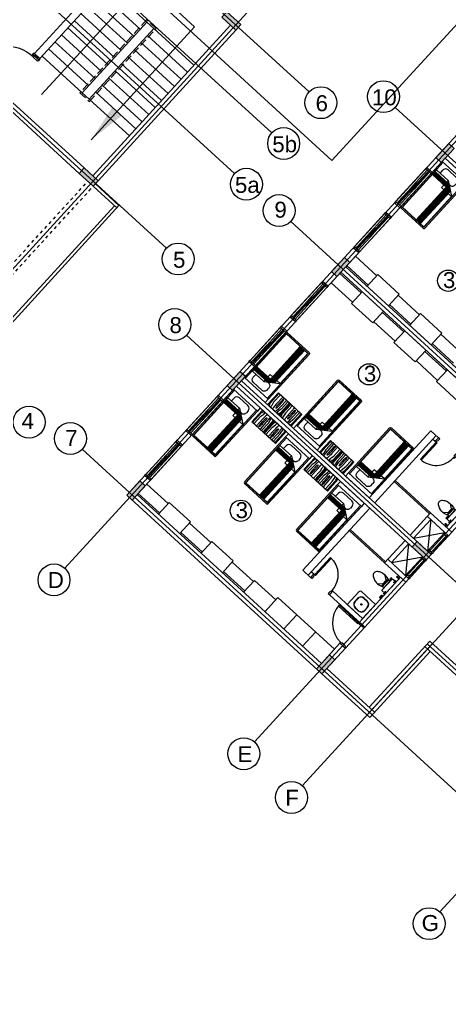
# Model space of a CAD drawing. Header units: metres. Extents: x 750 to 3116, y -341 to 1465.
# Drawn here: x 1572.8 to 1586.25, y 1159.08 to 1189.96 of the extents above; entities that cross this region are included whole.
import ezdxf
from ezdxf.enums import TextEntityAlignment as Align

# ---------------------------------------------------------------- set-up
doc = ezdxf.new("R2010")
doc.units = ezdxf.units.M
doc.linetypes.add('ACAD_ISO02W100', pattern=[15, 12, -3])
doc.linetypes.add('HIDDEN', pattern=[0.375, 0.25, -0.125])
for name, color, linetype, lineweight in [('A-Door', 254, 'Continuous', 5), ('Bathroom Door', 252, 'Continuous', 5), ('Bathroom fur', 252, 'Continuous', 5), ('Centre Line', 7, 'Continuous', 13), ('Column', 50, 'Continuous', 20), ('Cutout', 153, 'Continuous', 5), ('Door', 253, 'Continuous', 5), ('Furniture', 44, 'Continuous', 5), ('GUIDE LINE', 7, 'Continuous', 5), ('Hatch', 251, 'Continuous', 5), ('Hidden line', 251, 'Continuous', 5), ('Inverted beam', 252, 'Continuous', 5), ('Railing', 190, 'Continuous', 5), ('Stiarcase', 180, 'Continuous', 5), ('Wall ext', 20, 'Continuous', 18), ('WINDOW', 33, 'Continuous', 5)]:
    doc.layers.add(name, color=color, linetype=linetype, lineweight=lineweight)
doc.layers.add('Text', color=7, linetype='Continuous')
doc.styles.get("Standard").update_dxf_attribs({"font": 'arial.ttf'})
doc.styles.add('TEXT-DET', font='simplex.shx', dxfattribs={"width": 0.7})
doc.dimstyles.new('ISO-25', dxfattribs={"dimtxt": 2, "dimasz": 2, "dimexe": 1.25, "dimexo": 0.625, "dimgap": 1.5, "dimtad": 1, "dimtxsty": 'Standard', "dimblk": 'DOT', "dimcen": 1.5, "dimadec": 0, "dimazin": 0, "dimtfac": 1, "dimtmove": 0, "dimatfit": 3, "dimfxl": 0, "dimarcsym": 0})

# ---------------------------------------------------------------- blocks, each defined once
blk = doc.blocks.new('Water Closet')
at = {"layer": 'Bathroom fur', "linetype": 'ByBlock'}
for p, q in [((1886.152, 447.554), (1886.027, 447.644)), ((1886.217, 447.662), (1886.217, 447.713)), ((1886.239, 447.713), (1886.217, 447.713)), ((1886.217, 447.662), (1886.232, 447.625)), ((1886.239, 447.608), (1886.239, 447.713)), ((1886.239, 447.666), (1886.264, 447.666)), ((1886.264, 447.23), (1886.264, 447.703)), ((1886.407, 447.713), (1886.274, 447.713)), ((1886.39, 447.724), (1886.365, 447.724)), ((1886.365, 447.724), (1886.365, 447.715)), ((1886.39, 447.715), (1886.365, 447.715)), ((1886.387, 447.744), (1886.368, 447.744)), ((1886.368, 447.744), (1886.368, 447.724)), ((1886.387, 447.744), (1886.387, 447.724)), ((1886.39, 447.724), (1886.39, 447.715)), ((1886.416, 447.23), (1886.416, 447.703)), ((1886.152, 447.379), (1886.027, 447.288)), ((1886.152, 447.379), (1886.152, 447.554)), ((1886.232, 447.625), (1886.239, 447.625)), ((1886.239, 447.608), (1886.264, 447.608)), ((1886.256, 447.343), (1886.256, 447.59)), ((1886.407, 447.22), (1886.274, 447.22)), ((1886.365, 447.208), (1886.365, 447.218)), ((1886.39, 447.218), (1886.365, 447.218)), ((1886.39, 447.208), (1886.365, 447.208)), ((1886.368, 447.189), (1886.368, 447.208)), ((1886.387, 447.189), (1886.368, 447.189)), ((1886.387, 447.189), (1886.387, 447.208)), ((1886.39, 447.208), (1886.39, 447.218))]:
    blk.add_line(p, q, dxfattribs=at)
at = {"layer": 'Bathroom fur', "linetype": 'Continuous', "lineweight": -3}
for p, q in [((1886.331, 447.871), (1886.35, 447.871)), ((1886.331, 447.851), (1886.35, 447.851)), ((1886.364, 447.861), (1886.346, 447.861)), ((1886.364, 447.861), (1886.349, 447.87)), ((1886.364, 447.861), (1886.349, 447.853)), ((1886.364, 447.861), (1886.355, 447.877)), ((1886.364, 447.861), (1886.355, 447.846)), ((1886.364, 447.861), (1886.364, 447.879)), ((1886.364, 447.861), (1886.364, 447.879)), ((1886.364, 447.861), (1886.364, 447.879)), ((1886.364, 447.861), (1886.364, 447.879)), ((1886.364, 447.861), (1886.364, 447.879)), ((1886.364, 447.861), (1886.364, 447.879)), ((1886.364, 447.861), (1886.364, 447.879)), ((1886.364, 447.861), (1886.364, 447.879)), ((1886.364, 447.861), (1886.364, 447.879)), ((1886.364, 447.861), (1886.364, 447.879)), ((1886.364, 447.861), (1886.364, 447.879)), ((1886.364, 447.861), (1886.364, 447.879)), ((1886.364, 447.861), (1886.373, 447.877)), ((1886.364, 447.861), (1886.379, 447.87)), ((1886.364, 447.861), (1886.381, 447.861)), ((1886.364, 447.861), (1886.379, 447.853)), ((1886.364, 447.861), (1886.373, 447.846)), ((1886.364, 447.861), (1886.364, 447.844)), ((1886.378, 447.871), (1886.416, 447.871)), ((1886.378, 447.851), (1886.416, 447.851)), ((1886.416, 447.851), (1886.416, 447.871))]:
    blk.add_line(p, q, dxfattribs=at)
at = {"layer": 'Bathroom fur'}
for p, q in [((1886.356, 447.031), (1886.356, 447.081)), ((1886.366, 447.031), (1886.366, 447.081)), ((1886.416, 447.106), (1886.381, 447.106)), ((1886.416, 447.096), (1886.381, 447.096)), ((1886.416, 447.016), (1886.381, 447.016)), ((1886.416, 447.006), (1886.381, 447.006))]:
    blk.add_line(p, q, dxfattribs=at)
at = {"layer": 'Bathroom fur', "linetype": 'Continuous', "lineweight": -3}
blk.add_circle((1886.364, 447.861), 0.0175, dxfattribs=at)
at = {"layer": 'Bathroom fur', "linetype": 'ByBlock'}
for centre in [(1886.378, 447.669), (1886.378, 447.264)]:
    blk.add_circle(centre, 0.0123, dxfattribs=at)
for centre, radius, start, end in [((1886.017, 447.095), 0.55, 64.2321, 103.6755), ((1886.274, 447.703), 0.00987, 90, 180), ((1886.407, 447.703), 0.00987, 0, 90), ((1885.835, 447.467), 0.119, 126.3794, 233.6206), ((1886.035, 447.208), 0.446, 109.2942, 127.2549), ((1886.041, 447.728), 0.451, 232.2382, 250.1051), ((1886.017, 447.838), 0.55, 256.3245, 295.7679), ((1884.672, 447.479), 1.501, 353.4552, 5.5271), ((1885.552, 447.472), 0.65, 345.9276, 13.0204), ((1886.274, 447.23), 0.00987, 180, 270), ((1886.407, 447.23), 0.00987, 270, 0)]:
    blk.add_arc(centre, radius, start, end, dxfattribs=at)
at = {"layer": 'Bathroom fur', "linetype": 'Continuous', "lineweight": -3}
blk.add_arc((1886.331, 447.861), 0.01, 90.002, 270, dxfattribs=at)
at = {"layer": 'Bathroom fur'}
for centre, radius, start, end in [((1886.381, 447.081), 0.025, 90, 180), ((1886.381, 447.031), 0.025, 180, 270), ((1886.381, 447.081), 0.015, 90, 180), ((1886.381, 447.031), 0.015, 180, 270)]:
    blk.add_arc(centre, radius, start, end, dxfattribs=at)
at = {"layer": 'Bathroom fur', "style": 'TEXT-DET', "width": 0.6}
blk.add_text('1', height=0.06, dxfattribs=at).set_placement((1886.394, 447.07), align=Align.MIDDLE)
blk = doc.blocks.new('Bed')
at = {"layer": 'Furniture', "linetype": 'Continuous'}
for p, q in [((1878.327, 465.952), (1879.337, 465.952)), ((1878.327, 465.817), (1878.327, 465.952)), ((1879.337, 465.952), (1879.337, 465.817)), ((1879.337, 465.817), (1878.327, 465.817)), ((1878.327, 463.909), (1878.327, 465.817)), ((1878.367, 463.909), (1878.367, 465.817)), ((1878.525, 465.544), (1878.525, 465.624)), ((1878.642, 465.742), (1879.002, 465.742)), ((1879.12, 465.624), (1879.12, 465.544)), ((1879.297, 465.817), (1879.297, 463.909)), ((1879.337, 465.817), (1879.337, 463.909)), ((1878.377, 465.499), (1878.862, 465.499)), ((1878.377, 463.919), (1878.377, 465.499)), ((1878.962, 465.429), (1878.377, 465.429)), ((1878.992, 465.407), (1878.377, 465.407)), ((1879.022, 465.386), (1878.377, 465.386)), ((1879.052, 465.365), (1878.377, 465.365)), ((1879.082, 465.344), (1878.377, 465.344)), ((1879.112, 465.323), (1878.377, 465.323)), ((1879.142, 465.302), (1878.377, 465.302)), ((1878.862, 465.499), (1879.287, 465.199)), ((1878.862, 465.199), (1878.862, 465.499)), ((1878.962, 463.919), (1878.962, 465.429)), ((1879.002, 465.427), (1878.965, 465.427)), ((1878.992, 463.919), (1878.992, 465.407)), ((1879.022, 463.919), (1879.022, 465.386)), ((1879.052, 463.919), (1879.052, 465.365)), ((1879.082, 463.919), (1879.082, 465.344)), ((1879.112, 463.919), (1879.112, 465.323)), ((1879.142, 463.919), (1879.142, 465.302)), ((1879.287, 465.199), (1878.862, 465.199)), ((1879.287, 465.199), (1879.287, 463.919)), ((1879.297, 463.909), (1878.367, 463.909)), ((1879.297, 463.869), (1878.367, 463.869)), ((1879.287, 463.919), (1878.377, 463.919))]:
    blk.add_line(p, q, dxfattribs=at)
for centre, radius, start, end in [((1878.642, 465.624), 0.117, 90, 180), ((1878.642, 465.544), 0.117, 180.0006, 202.5189), ((1879.002, 465.624), 0.117, 360, 90), ((1879.002, 465.544), 0.117, 270, 0), ((1878.367, 463.909), 0.04, 180, 270), ((1879.297, 463.909), 0.04, 270, 0)]:
    blk.add_arc(centre, radius, start, end, dxfattribs=at)
blk = doc.blocks.new('Nightstand')
at = {"layer": 'Furniture'}
for p, q in [((1879.838, 464.54), (1879.838, 464.04)), ((1880.338, 464.54), (1879.838, 464.54)), ((1879.843, 464.535), (1879.843, 464.045)), ((1880.333, 464.535), (1879.843, 464.535)), ((1879.869, 464.442), (1879.871, 464.467)), ((1879.869, 464.045), (1879.869, 464.442)), ((1879.929, 464.358), (1879.951, 464.469)), ((1879.929, 464.045), (1879.929, 464.358)), ((1879.951, 464.469), (1879.951, 464.535)), ((1879.997, 464.32), (1879.991, 464.045)), ((1880.074, 464.444), (1880.068, 464.44)), ((1880.08, 464.44), (1880.074, 464.444)), ((1880.147, 464.32), (1880.147, 464.045)), ((1880.226, 464.469), (1880.226, 464.535)), ((1880.248, 464.358), (1880.226, 464.469)), ((1880.248, 464.045), (1880.248, 464.358)), ((1880.308, 464.442), (1880.305, 464.467)), ((1880.308, 464.045), (1880.308, 464.442)), ((1880.333, 464.045), (1880.333, 464.535)), ((1880.338, 464.04), (1880.338, 464.54)), ((1879.838, 464.04), (1880.338, 464.04)), ((1879.843, 464.045), (1880.333, 464.045)), ((1880.068, 464.081), (1880.074, 464.077)), ((1880.074, 464.077), (1880.08, 464.081))]:
    blk.add_line(p, q, dxfattribs=at)
for centre, radius, start, end in [((1880.021, 464.452), 0.15, 146.5657, 174.2856), ((1881.576, 464.32), 1.578, 174.0179, 180), ((1880.825, 464.399), 0.823, 170.5074, 174.0179), ((1880.715, 464.32), 0.664, 175.5997, 180), ((1880.715, 464.32), 0.664, 180, 184.4003), ((1880.395, 464.345), 0.343, 169.4757, 175.5997), ((1880.197, 464.382), 0.142, 155.8434, 169.4757), ((1879.951, 464.382), 0.142, 10.5243, 24.1566), ((1879.753, 464.345), 0.343, 4.4003, 10.5243), ((1879.433, 464.32), 0.664, 0, 4.4003), ((1879.433, 464.32), 0.664, 355.5997, 0), ((1879.315, 464.399), 0.828, 5.9821, 9.4446), ((1878.564, 464.32), 1.583, 0, 5.9821), ((1880.156, 464.452), 0.15, 5.7144, 33.4343), ((1886.298, 464.381), 6.246, 181.0259, 182.4606), ((1880.197, 464.139), 0.142, 190.5243, 204.1566), ((1879.951, 464.139), 0.142, 335.8434, 349.4757), ((1873.85, 464.381), 6.246, 357.5394, 358.9741)]:
    blk.add_arc(centre, radius, start, end, dxfattribs=at)
blk = doc.blocks.new('Wash bashin')
at = {"layer": 'Bathroom fur', "ltscale": 0.35}
for p, q in [((1884.067, 437.333), (1884.067, 437.883)), ((1884.117, 437.933), (1884.717, 437.933)), ((1884.717, 437.333), (1884.717, 437.933)), ((1884.067, 437.333), (1884.717, 437.333))]:
    blk.add_line(p, q, dxfattribs=at)
at = {"layer": 'Bathroom fur'}
for p, q in [((1884.327, 437.838), (1884.447, 437.838)), ((1884.327, 437.83), (1884.447, 437.83)), ((1884.177, 437.568), (1884.177, 437.688)), ((1884.185, 437.568), (1884.185, 437.688)), ((1884.589, 437.688), (1884.589, 437.568)), ((1884.597, 437.688), (1884.597, 437.568)), ((1884.447, 437.426), (1884.327, 437.426)), ((1884.447, 437.418), (1884.327, 437.418))]:
    blk.add_line(p, q, dxfattribs=at)
blk.add_circle((1884.392, 437.633), 0.0225, dxfattribs=at)
at = {"layer": 'Bathroom fur', "ltscale": 0.35}
blk.add_arc((1884.117, 437.883), 0.05, 90, 180, dxfattribs=at)
at = {"layer": 'Bathroom fur'}
for centre, radius, start, end in [((1884.327, 437.688), 0.15, 90, 180), ((1884.327, 437.688), 0.142, 90, 180), ((1884.447, 437.688), 0.15, 0, 90), ((1884.447, 437.688), 0.142, 0, 90), ((1884.327, 437.568), 0.15, 180, 270), ((1884.327, 437.568), 0.142, 180, 270), ((1884.447, 437.568), 0.15, 270, 0), ((1884.447, 437.568), 0.142, 270, 0)]:
    blk.add_arc(centre, radius, start, end, dxfattribs=at)
blk = doc.blocks.new('Door 900')
at = {"layer": 'A-Door'}
for points in [[(29934124, 12198491), (29934164, 12198491), (29934164, 12198476), (29934239, 12198476), (29934314, 12198476), (29934314, 12198491), (29934354, 12198491), (29934354, 12198524), (29934239, 12198524), (29934124, 12198524)], [(29934164, 12197672), (29934314, 12197672), (29934314, 12197658), (29934354, 12197658), (29934354, 12197624), (29934239, 12197624), (29934124, 12197624), (29934124, 12197658), (29934164, 12197658)]]:
    blk.add_lwpolyline(points, close=True, dxfattribs=at)
blk.add_lwpolyline([(29935187, 12197658), (29934354, 12197658), (29934354, 12197698), (29935185, 12197698)], dxfattribs=at)
blk.add_arc((29934327, 12197631), 860, 1.7769, 88.2024, dxfattribs=at)
blk = doc.blocks.new('Door1')
at = {"layer": 'Bathroom Door'}
for p, q in [((1900.586, 444.886), (1899.856, 444.886)), ((1900.586, 444.846), (1899.857, 444.846))]:
    blk.add_line(p, q, dxfattribs=at)
for points in [[(1900.736, 444.921), (1900.586, 444.921), (1900.586, 444.886), (1900.636, 444.886), (1900.636, 444.871), (1900.736, 444.871), (1900.736, 444.921)], [(1900.586, 444.886), (1900.586, 444.846)], [(1900.736, 444.121), (1900.586, 444.121), (1900.586, 444.156), (1900.636, 444.156), (1900.636, 444.171), (1900.736, 444.171), (1900.736, 444.121)]]:
    blk.add_lwpolyline(points, dxfattribs=at)
blk.add_arc((1900.586, 444.886), 0.73, 180, 270, dxfattribs=at)
blk = doc.blocks.new('WINODO1')
at = {"layer": 'WINDOW', "linetype": 'Continuous'}
for p, q in [((2471212540, 936769700), (2471212491, 936769700)), ((2471212491, 936769700), (2471212491, 936769470)), ((2471212540, 936769700), (2471212540, 936769470)), ((2471213991, 936769700), (2471213943, 936769700)), ((2471213943, 936769700), (2471213943, 936769470)), ((2471213991, 936769700), (2471213991, 936769470)), ((2471212540, 936769470), (2471212491, 936769470)), ((2471213991, 936769470), (2471213943, 936769470))]:
    blk.add_line(p, q, dxfattribs=at)
at = {"layer": 'WINDOW'}
for p, q in [((2471212540, 936769700), (2471213943, 936769700)), ((2471213241, 936769537), (2471212540, 936769537)), ((2471212540, 936769470), (2471213943, 936769470)), ((2471212588, 936769633), (2471213217, 936769633)), ((2471212588, 936769585), (2471213217, 936769585)), ((2471213193, 936769561), (2471213089, 936769561)), ((2471213241, 936769633), (2471213943, 936769633)), ((2471213266, 936769585), (2471213895, 936769585)), ((2471213266, 936769537), (2471213895, 936769537)), ((2471213290, 936769609), (2471213394, 936769609))]:
    blk.add_line(p, q, dxfattribs=at)
at = {"layer": 'WINDOW', "color": 4}
blk.add_line((2471212588, 936769609), (2471213217, 936769609), dxfattribs=at)
at = {"layer": 'WINDOW', "color": 4, "true_color": 0x1fffff}
blk.add_line((2471213266, 936769561), (2471213895, 936769561), dxfattribs=at)
at = {"layer": 'WINDOW'}
for points in [[(2471212540, 936769585), (2471212588, 936769585), (2471212588, 936769633), (2471212540, 936769633)], [(2471213076, 936769561), (2471213089, 936769568), (2471213089, 936769554)], [(2471213217, 936769585), (2471213266, 936769585), (2471213266, 936769633), (2471213217, 936769633)], [(2471213217, 936769537), (2471213266, 936769537), (2471213266, 936769585), (2471213217, 936769585)], [(2471213406, 936769609), (2471213394, 936769616), (2471213394, 936769602)], [(2471213895, 936769537), (2471213943, 936769537), (2471213943, 936769585), (2471213895, 936769585)]]:
    blk.add_lwpolyline(points, close=True, dxfattribs=at)
blk = doc.blocks.new('_Dot')
at = {"color": 0, "linetype": 'ByBlock', "lineweight": -2}
blk.add_line((-0.5, 0), (-1, 0), dxfattribs=at)
at = {"color": 0, "linetype": 'ByBlock', "const_width": 0.5}
blk.add_lwpolyline([(-0.25, 0, 1), (0.25, 0, 1)], format="xyb", close=True, dxfattribs=at)
blk = doc.blocks.new('door 1500')
at = {"layer": 'Door'}
for p, q in [((11493492.435, 4446033.785), (11493492.43, 4446033.735)), ((11493492.609, 4446033.719), (11493492.43, 4446033.735)), ((11493492.435, 4446033.785), (11493492.664, 4446033.765)), ((11493492.631, 4446033.804), (11493492.474, 4446033.818)), ((11493492.61, 4446033.734), (11493492.609, 4446033.719)), ((11493492.61, 4446033.734), (11493492.661, 4446033.729)), ((11493492.664, 4446033.765), (11493492.661, 4446033.729)), ((11493492.315, 4446032.42), (11493492.319, 4446032.471)), ((11493492.498, 4446032.455), (11493492.319, 4446032.471)), ((11493492.497, 4446032.441), (11493492.498, 4446032.455)), ((11493492.497, 4446032.441), (11493492.547, 4446032.436)), ((11493492.544, 4446032.4), (11493492.547, 4446032.436)), ((11493492.559, 4446032.438), (11493492.557, 4446032.415)), ((11493492.585, 4446032.436), (11493492.571, 4446032.437)), ((11493492.571, 4446032.437), (11493492.573, 4446032.415)), ((11493492.589, 4446032.476), (11493492.585, 4446032.436)), ((11493493.783, 4446032.371), (11493492.589, 4446032.476)), ((11493492.711, 4446032.465), (11493492.706, 4446032.404)), ((11493492.315, 4446032.42), (11493492.544, 4446032.4)), ((11493492.505, 4446032.367), (11493492.348, 4446032.381)), ((11493492.546, 4446032.428), (11493492.569, 4446032.426)), ((11493492.573, 4446032.415), (11493493.788, 4446032.308)), ((11493493.661, 4446032.382), (11493493.656, 4446032.32)), ((11493493.78, 4446032.331), (11493493.783, 4446032.371)), ((11493493.794, 4446032.33), (11493493.78, 4446032.331)), ((11493493.788, 4446032.308), (11493493.794, 4446032.33))]:
    blk.add_line(p, q, dxfattribs=at)
for points in [[(11493492.433, 4446033.847), (11493492.44, 4446033.846), (11493492.433, 4446033.767), (11493492.426, 4446033.768, -0.414214), (11493492.419, 4446033.776), (11493492.425, 4446033.84, -0.414214)], [(11493492.676, 4446033.826), (11493492.669, 4446033.826), (11493492.662, 4446033.747), (11493492.67, 4446033.747, 0.414214), (11493492.677, 4446033.753), (11493492.683, 4446033.818, 0.414214)], [(11493492.302, 4446032.353), (11493492.309, 4446032.352), (11493492.316, 4446032.438), (11493492.309, 4446032.439, 0.414214), (11493492.301, 4446032.432), (11493492.295, 4446032.361, 0.414214)], [(11493492.545, 4446032.331), (11493492.538, 4446032.332), (11493492.545, 4446032.418), (11493492.553, 4446032.418, -0.414214), (11493492.559, 4446032.41), (11493492.553, 4446032.338, -0.414214)]]:
    blk.add_lwpolyline(points, format="xyb", close=True, dxfattribs=at)
for radius in [0.00865, 0.00577]:
    blk.add_circle((11493492.558, 4446032.427), radius, dxfattribs=at)
at = {"layer": 'Door', "linetype": 'HIDDEN', "ltscale": 10}
blk.add_arc((11493492.493, 4446032.434), 1.305, 355.4248, 84.8429, dxfattribs=at)
blk = doc.blocks.new('700mm Door')
at = {"layer": 'Door'}
for points in [[(11493508.327, 4446107.926), (11493508.287, 4446107.926), (11493508.287, 4446107.776), (11493508.344, 4446107.776), (11493508.344, 4446107.868), (11493508.344, 4446107.88), (11493508.327, 4446107.88)], [(11493508.327, 4446107.88), (11493508.413, 4446107.88), (11493508.413, 4446107.926), (11493508.327, 4446107.926)], [(11493508.413, 4446107.891), (11493508.961, 4446107.891), (11493508.961, 4446107.914), (11493508.413, 4446107.914)], [(11493509.047, 4446107.88), (11493508.961, 4446107.88), (11493508.961, 4446107.926), (11493509.047, 4446107.926)], [(11493509.047, 4446107.926), (11493509.047, 4446107.88), (11493509.03, 4446107.88), (11493509.03, 4446107.868), (11493509.03, 4446107.776), (11493509.087, 4446107.776), (11493509.087, 4446107.926)]]:
    blk.add_lwpolyline(points, close=True, dxfattribs=at)
at = {"layer": 'Door', "color": 1}
blk.add_lwpolyline([(11493508.413, 4446107.88), (11493508.961, 4446107.88), (11493508.961, 4446107.926), (11493508.413, 4446107.926)], close=True, dxfattribs=at)

msp = doc.modelspace()

# ---------------------------------------------------------------- hatches: boundary and pattern name
at = {"layer": 'Hatch', "transparency": 33554687}
h = msp.add_hatch(color=256, dxfattribs=at)
h.dxf.hatch_style = 1
h.paths.add_polyline_path([(1646.175, 1164.24), (1646.005, 1164.395), (1645.846, 1164.222), (1645.755, 1164.122), (1645.6, 1163.952), (1645.769, 1163.797)])
h.paths.add_polyline_path([(1649.318, 1167.672), (1649.149, 1167.827), (1648.743, 1167.385), (1648.913, 1167.229)])
h.paths.add_polyline_path([(1652.587, 1171.24), (1652.417, 1171.396), (1652.384, 1171.359), (1652.292, 1171.259), (1652.012, 1170.953), (1652.182, 1170.798)])
h.paths.add_polyline_path([(1655.856, 1174.809), (1655.686, 1174.964), (1655.281, 1174.522), (1655.45, 1174.366)])
h.paths.add_polyline_path([(1659.124, 1178.377), (1658.955, 1178.533), (1658.549, 1178.09), (1658.719, 1177.935)])
h.paths.add_polyline_path([(1661.826, 1182.215), (1661.67, 1182.045), (1662.113, 1181.64), (1662.268, 1181.809)])
h.paths.add_polyline_path([(1657.785, 1185.916), (1657.629, 1185.746), (1658.072, 1185.341), (1658.227, 1185.511)])
h.paths.add_polyline_path([(1654.516, 1182.348), (1654.361, 1182.178), (1654.471, 1182.077), (1654.803, 1181.773), (1654.958, 1181.942)])
h.paths.add_polyline_path([(1652.746, 1183.969), (1652.591, 1183.799), (1653.033, 1183.394), (1653.189, 1183.563)])
h.paths.add_polyline_path([(1651.542, 1178.76), (1651.372, 1178.915), (1650.967, 1178.473), (1651.137, 1178.318)])
h.paths.add_polyline_path([(1650.045, 1180.131), (1649.875, 1180.287), (1649.47, 1179.844), (1649.64, 1179.689)])
h.paths.add_polyline_path([(1647.979, 1175.21), (1647.823, 1175.041), (1647.934, 1174.94), (1648.266, 1174.636), (1648.421, 1174.805)])
h.paths.add_polyline_path([(1646.541, 1176.528), (1646.209, 1176.832), (1646.053, 1176.662), (1646.496, 1176.257), (1646.651, 1176.426)])
h.paths.add_polyline_path([(1645.004, 1171.623), (1644.835, 1171.778), (1644.43, 1171.336), (1644.599, 1171.181)])
h.paths.add_polyline_path([(1643.632, 1173.131), (1643.463, 1173.286), (1643.058, 1172.844), (1643.227, 1172.688)])
h.paths.add_polyline_path([(1641.441, 1168.073), (1641.286, 1167.904), (1641.728, 1167.499), (1641.884, 1167.668)])
h.paths.add_polyline_path([(1640.114, 1169.289), (1639.944, 1169.445), (1639.539, 1169.002), (1639.709, 1168.847)])
h.paths.add_polyline_path([(1636.735, 1165.822), (1636.403, 1166.126), (1636.247, 1165.956), (1636.69, 1165.551), (1636.845, 1165.721)])
h.paths.add_polyline_path([(1631.152, 1171.438), (1630.982, 1171.593), (1630.577, 1171.151), (1630.746, 1170.995)])
h.paths.add_polyline_path([(1634.17, 1174.733), (1634.001, 1174.889), (1633.595, 1174.446), (1633.765, 1174.291)])
h.paths.add_polyline_path([(1637.689, 1178.575), (1637.519, 1178.73), (1637.114, 1178.288), (1637.284, 1178.132)])
h.paths.add_polyline_path([(1640.833, 1182.007), (1640.663, 1182.162), (1640.258, 1181.72), (1640.427, 1181.564), (1640.461, 1181.601), (1640.552, 1181.701)])
h.paths.add_polyline_path([(1644.101, 1185.575), (1643.932, 1185.731), (1643.527, 1185.288), (1643.696, 1185.133)])
h.paths.add_polyline_path([(1646.999, 1188.738), (1647.09, 1188.838), (1647.245, 1189.007), (1647.076, 1189.163), (1646.67, 1188.72), (1646.84, 1188.565)])
h.paths.add_polyline_path([(1636.008, 1186.175), (1635.839, 1186.33), (1635.433, 1185.888), (1635.603, 1185.733)])
h.paths.add_polyline_path([(1631.525, 1190.282), (1631.369, 1190.112), (1631.48, 1190.011), (1631.812, 1189.707), (1631.967, 1189.877)])
h.paths.add_polyline_path([(1628.676, 1186.831), (1628.506, 1186.986), (1628.101, 1186.544), (1628.27, 1186.388)])
h.paths.add_polyline_path([(1632.989, 1182.879), (1632.82, 1183.035), (1632.415, 1182.592), (1632.584, 1182.437)])
h.paths.add_polyline_path([(1629.471, 1179.038), (1629.301, 1179.193), (1628.896, 1178.751), (1629.066, 1178.596)])
h.paths.add_polyline_path([(1624.987, 1183.145), (1624.832, 1182.975), (1625.274, 1182.57), (1625.43, 1182.739)])
h.paths.add_polyline_path([(1626.327, 1175.606), (1626.157, 1175.761), (1626.124, 1175.724), (1626.032, 1175.625), (1625.752, 1175.319), (1625.922, 1175.163)])
h.paths.add_polyline_path([(1621.719, 1179.576), (1621.563, 1179.407), (1621.674, 1179.305), (1622.006, 1179.001), (1622.161, 1179.171)])
h.paths.add_polyline_path([(1619.949, 1181.197), (1619.794, 1181.028), (1620.236, 1180.622), (1620.391, 1180.792), (1620.281, 1180.893)])
h.paths.add_polyline_path([(1623.218, 1184.766), (1623.062, 1184.596), (1623.505, 1184.191), (1623.66, 1184.361)])
h.paths.add_polyline_path([(1626.486, 1188.334), (1626.331, 1188.165), (1626.773, 1187.76), (1626.929, 1187.929)])
h.paths.add_polyline_path([(1622.117, 1192.336), (1621.962, 1192.167), (1622.404, 1191.762), (1622.56, 1191.931)])
h.paths.add_polyline_path([(1619.143, 1188.749), (1618.973, 1188.904), (1618.568, 1188.462), (1618.738, 1188.307)])
h.paths.add_polyline_path([(1615.874, 1185.18), (1615.705, 1185.336), (1615.299, 1184.893), (1615.469, 1184.738)])
h.paths.add_polyline_path([(1612.731, 1181.748), (1612.561, 1181.904), (1612.156, 1181.461), (1612.325, 1181.306)])
h.paths.add_polyline_path([(1617.373, 1177.496), (1617.203, 1177.652), (1616.798, 1177.209), (1616.967, 1177.054)])
h.paths.add_polyline_path([(1618.745, 1175.989), (1618.575, 1176.144), (1618.17, 1175.702), (1618.339, 1175.546)])
h.paths.add_polyline_path([(1623.058, 1172.037), (1622.889, 1172.193), (1622.483, 1171.75), (1622.653, 1171.595)])
h.paths.add_polyline_path([(1619.915, 1168.605), (1619.745, 1168.761), (1619.34, 1168.318), (1619.509, 1168.163)])
h.paths.add_polyline_path([(1615.181, 1172.439), (1615.026, 1172.27), (1615.468, 1171.864), (1615.624, 1172.034)])
h.paths.add_polyline_path([(1613.411, 1174.06), (1613.256, 1173.891), (1613.699, 1173.485), (1613.854, 1173.655)])
h.paths.add_polyline_path([(1609.042, 1178.062), (1608.887, 1177.893), (1609.329, 1177.487), (1609.485, 1177.657)])
h.paths.add_polyline_path([(1610.143, 1170.492), (1609.987, 1170.322), (1610.43, 1169.917), (1610.585, 1170.086)])
h.paths.add_polyline_path([(1607.566, 1166.791), (1607.397, 1166.946), (1606.992, 1166.504), (1607.161, 1166.348)])
h.paths.add_polyline_path([(1602.924, 1171.043), (1602.755, 1171.198), (1602.35, 1170.756), (1602.519, 1170.6)])
h.paths.add_polyline_path([(1604.823, 1182.429), (1604.653, 1182.584), (1604.495, 1182.411), (1604.403, 1182.311), (1604.248, 1182.142), (1604.418, 1181.986)])
h.paths.add_polyline_path([(1607.842, 1185.725), (1607.672, 1185.88), (1607.267, 1185.438), (1607.436, 1185.282)])
h.paths.add_polyline_path([(1603.528, 1189.676), (1603.358, 1189.831), (1602.953, 1189.389), (1603.123, 1189.234)])
h.paths.add_polyline_path([(1600.09, 1186.263), (1599.934, 1186.093), (1600.377, 1185.688), (1600.532, 1185.858)])
h.paths.add_polyline_path([(1602.031, 1191.047), (1601.861, 1191.203), (1601.456, 1190.76), (1601.626, 1190.605)])
h.paths.add_polyline_path([(1596.087, 1196.491), (1595.918, 1196.647), (1595.513, 1196.204), (1595.682, 1196.049)])
h.paths.add_polyline_path([(1592.944, 1193.059), (1592.774, 1193.215), (1592.369, 1192.772), (1592.538, 1192.617)])
h.paths.add_polyline_path([(1598.32, 1187.884), (1598.164, 1187.714), (1598.607, 1187.309), (1598.762, 1187.479)])
h.paths.add_polyline_path([(1595.619, 1184.047), (1595.449, 1184.202), (1595.044, 1183.759), (1595.213, 1183.604)])
h.paths.add_polyline_path([(1589.675, 1189.491), (1589.505, 1189.646), (1589.1, 1189.204), (1589.27, 1189.048)])
h.paths.add_polyline_path([(1586.406, 1185.922), (1586.237, 1186.077), (1585.831, 1185.635), (1586.001, 1185.48)])
h.paths.add_polyline_path([(1592.225, 1180.342), (1591.782, 1180.747), (1591.627, 1180.577), (1592.07, 1180.172)])
h.paths.add_polyline_path([(1593.995, 1178.72), (1593.552, 1179.126), (1593.397, 1178.956), (1593.839, 1178.551)])
h.paths.add_polyline_path([(1596.821, 1182.694), (1596.666, 1182.525), (1597.108, 1182.119), (1597.263, 1182.289)])
h.paths.add_polyline_path([(1601.304, 1178.588), (1601.135, 1178.743), (1600.729, 1178.3), (1600.899, 1178.145)])
h.paths.add_polyline_path([(1598.161, 1175.155), (1597.991, 1175.311), (1597.586, 1174.868), (1597.755, 1174.713)])
h.paths.add_polyline_path([(1594.892, 1171.587), (1594.722, 1171.742), (1594.317, 1171.3), (1594.487, 1171.144)])
h.paths.add_polyline_path([(1590.578, 1175.538), (1590.408, 1175.694), (1590.003, 1175.251), (1590.173, 1175.096)])
h.paths.add_polyline_path([(1589.081, 1176.909), (1588.912, 1177.065), (1588.506, 1176.622), (1588.676, 1176.467)])
h.paths.add_polyline_path([(1583.138, 1182.354), (1582.968, 1182.509), (1582.563, 1182.066), (1582.732, 1181.911)])
h.paths.add_polyline_path([(1579.869, 1178.785), (1579.699, 1178.94), (1579.294, 1178.498), (1579.464, 1178.343)])
h.paths.add_polyline_path([(1585.245, 1173.61), (1585.09, 1173.44), (1585.532, 1173.035), (1585.687, 1173.204)])
h.paths.add_polyline_path([(1587.015, 1171.989), (1586.859, 1171.819), (1587.302, 1171.414), (1587.457, 1171.583)])
h.paths.add_polyline_path([(1582.669, 1169.909), (1582.499, 1170.064), (1582.094, 1169.622), (1582.263, 1169.466)])
h.paths.add_polyline_path([(1576.725, 1175.353), (1576.556, 1175.508), (1576.15, 1175.066), (1576.32, 1174.91)])
h.paths.add_polyline_path([(1591.748, 1168.155), (1591.579, 1168.31), (1591.42, 1168.137), (1591.329, 1168.037), (1591.173, 1167.868), (1591.343, 1167.712)])
h.paths.add_polyline_path([(1561.743, 1170.12), (1561.574, 1170.275), (1561.169, 1169.833), (1561.339, 1169.677)])
h.paths.add_polyline_path([(1566.286, 1175.092), (1566.116, 1175.248), (1565.712, 1174.805), (1565.882, 1174.649)])
h.paths.add_polyline_path([(1570.833, 1180.068), (1570.663, 1180.223), (1570.258, 1179.78), (1570.428, 1179.625)])
h.paths.add_polyline_path([(1575.254, 1184.907), (1574.811, 1185.312), (1574.656, 1185.142), (1575.099, 1184.738)])
h.paths.add_polyline_path([(1579.283, 1190.207), (1579.128, 1190.037), (1579.571, 1189.632), (1579.726, 1189.802)])
h.paths.add_polyline_path([(1568.934, 1190.933), (1568.764, 1191.088), (1568.36, 1190.645), (1568.529, 1190.49)])
h.paths.add_polyline_path([(1559.841, 1180.981), (1559.672, 1181.136), (1559.267, 1180.693), (1559.437, 1180.538)])
h.paths.add_polyline_path([(1557.524, 1178.445), (1557.211, 1178.732), (1557.211, 1178.732), (1557.196, 1178.745), (1557.081, 1178.85), (1556.926, 1178.68), (1557.369, 1178.275)])
h.paths.add_polyline_path([(1555.295, 1176.005), (1555.125, 1176.16), (1554.721, 1175.717), (1554.89, 1175.562)])
h.paths.add_polyline_path([(1552.096, 1183.405), (1551.941, 1183.235), (1551.941, 1183.235), (1552.384, 1182.831), (1552.539, 1183)])
h.paths.add_polyline_path([(1554.583, 1185.786), (1554.413, 1185.941), (1554.008, 1185.498), (1554.178, 1185.343)])
h.paths.add_polyline_path([(1559.129, 1190.762), (1558.959, 1190.917), (1558.555, 1190.474), (1558.724, 1190.319)])
h.paths.add_polyline_path([(1563.675, 1195.737), (1563.506, 1195.893), (1563.101, 1195.45), (1563.271, 1195.294)])
h.paths.add_polyline_path([(1567.853, 1200.651), (1567.698, 1200.481), (1568.141, 1200.076), (1568.296, 1200.246)])

# ---------------------------------------------------------------- linework, layer by layer
at = {"layer": 'Bathroom fur'}
for p, q in [((1585.632, 1174.476), (1584.526, 1175.489)), ((1585.665, 1174.513), (1584.559, 1175.526)), ((1584.227, 1172.942), (1583.121, 1173.955)), ((1584.261, 1172.979), (1583.154, 1173.992))]:
    msp.add_line(p, q, dxfattribs=at)
at = {"layer": 'Centre Line', "color": 30, "true_color": 0xf26722}
for p, q in [((1565.557, 1202.592), (1581.864, 1187.693)), ((1564.391, 1201.315), (1580.697, 1186.416)), ((1563.224, 1200.038), (1579.53, 1185.139)), ((1598.029, 1198.781), (1574.209, 1172.776)), ((1561.085, 1197.698), (1577.391, 1182.799)), ((1603.973, 1193.337), (1580.152, 1167.332)), ((1559.224, 1167.534), (1581.665, 1192.094)), ((1605.469, 1191.966), (1581.649, 1165.961)), ((1609.783, 1188.015), (1585.963, 1162.009)), ((1615.262, 1159.084), (1584.559, 1187.207)), ((1596.901, 1169.339), (1581.291, 1183.639)), ((1593.633, 1165.771), (1578.022, 1180.07)), ((1590.364, 1162.202), (1574.753, 1176.502))]:
    msp.add_line(p, q, dxfattribs=at)
at = {"layer": 'Centre Line', "color": 3, "true_color": 0x1fff1f}
msp.add_lwpolyline([(1560.568, 1205.701), (1582.572, 1185.546), (1588.732, 1192.27), (1612.323, 1170.661), (1624.767, 1184.247), (1647.479, 1163.443)], dxfattribs=at)
at = {"layer": 'Centre Line', "color": 30, "true_color": 0xf26722}
for centre in [(1584.191, 1187.545), (1582.232, 1187.356), (1581.065, 1186.078), (1579.898, 1184.801), (1580.922, 1183.976), (1577.76, 1182.461), (1577.653, 1180.408), (1573.089, 1177.349), (1574.384, 1176.839), (1573.871, 1172.407), (1579.815, 1166.963), (1581.311, 1165.592), (1585.625, 1161.641)]:
    msp.add_circle(centre, 0.5, dxfattribs=at)
at = {"layer": 'Column'}
for points in [[(1579.571, 1189.632), (1579.726, 1189.802), (1579.283, 1190.207), (1579.128, 1190.037), (1579.571, 1189.632)], [(1585.831, 1185.635), (1586.237, 1186.077), (1586.406, 1185.922), (1586.001, 1185.48), (1585.831, 1185.635)], [(1575.099, 1184.738), (1575.254, 1184.907), (1574.811, 1185.312), (1574.656, 1185.142), (1575.099, 1184.738)], [(1582.563, 1182.066), (1582.968, 1182.509), (1583.138, 1182.354), (1582.732, 1181.911), (1582.563, 1182.066)], [(1579.294, 1178.498), (1579.699, 1178.94), (1579.869, 1178.785), (1579.464, 1178.343), (1579.294, 1178.498)], [(1576.15, 1175.066), (1576.556, 1175.508), (1576.725, 1175.353), (1576.32, 1174.91), (1576.15, 1175.066)], [(1585.245, 1173.61), (1585.687, 1173.204), (1585.532, 1173.035), (1585.09, 1173.44), (1585.245, 1173.61)], [(1582.094, 1169.622), (1582.499, 1170.064), (1582.669, 1169.909), (1582.263, 1169.466), (1582.094, 1169.622)]]:
    msp.add_lwpolyline(points, dxfattribs=at)
at = {"layer": 'Cutout'}
for p, q in [((1585.675, 1174.301), (1585.577, 1173.306)), ((1585.134, 1173.711), (1586.117, 1173.896)), ((1584.979, 1173.541), (1584.881, 1172.546)), ((1584.439, 1172.952), (1585.422, 1173.136))]:
    msp.add_line(p, q, dxfattribs=at)
at = {"layer": 'Furniture'}
for points in [[(1583.984, 1181.938), (1583.317, 1182.549), (1583.013, 1182.217), (1588.787, 1176.928)], [(1583.68, 1181.606), (1583.714, 1181.643), (1583.046, 1182.254), (1583.013, 1182.217)], [(1583.221, 1181.104), (1582.553, 1181.716), (1582.857, 1182.048), (1588.631, 1176.759)], [(1583.491, 1181.399), (1582.824, 1182.011)], [(1584.347, 1180.995), (1584.685, 1181.363), (1584.018, 1181.975), (1583.68, 1181.606)], [(1584.192, 1180.825), (1583.854, 1180.456), (1583.187, 1181.068), (1583.525, 1181.436)], [(1585.319, 1180.715), (1584.651, 1181.326)], [(1585.015, 1180.383), (1585.049, 1180.42), (1584.381, 1181.031)], [(1584.826, 1180.177), (1584.158, 1180.788)], [(1585.682, 1179.772), (1586.02, 1180.141), (1585.352, 1180.752), (1585.015, 1180.383)], [(1584.555, 1179.882), (1583.888, 1180.493)], [(1585.527, 1179.602), (1585.189, 1179.234), (1584.522, 1179.845), (1584.859, 1180.214)], [(1586.653, 1179.493), (1585.986, 1180.104)], [(1586.383, 1179.198), (1585.716, 1179.809)], [(1586.16, 1178.954), (1585.493, 1179.566)], [(1585.89, 1178.659), (1585.223, 1179.271)], [(1586.524, 1178.011), (1585.856, 1178.622), (1586.194, 1178.991)], [(1577.447, 1174.801), (1576.779, 1175.412), (1576.475, 1175.08)], [(1577.176, 1174.506), (1576.509, 1175.117), (1576.475, 1175.08), (1582.249, 1169.791)], [(1577.81, 1173.858), (1578.148, 1174.226), (1577.48, 1174.837), (1577.143, 1174.469)], [(1578.781, 1173.578), (1578.114, 1174.189)], [(1578.511, 1173.283), (1577.844, 1173.894)], [(1579.145, 1172.635), (1579.482, 1173.004), (1578.815, 1173.615), (1578.477, 1173.246)], [(1580.116, 1172.356), (1579.449, 1172.967)], [(1579.846, 1172.061), (1579.178, 1172.672)], [(1580.817, 1171.781), (1580.15, 1172.392), (1579.812, 1172.024)], [(1580.479, 1171.412), (1580.885, 1171.855), (1582.654, 1170.234)], [(1581.069, 1170.872), (1581.475, 1171.314)], [(1581.659, 1170.332), (1582.065, 1170.774)], [(1582.654, 1170.234), (1582.249, 1169.791)]]:
    msp.add_lwpolyline(points, dxfattribs=at)
at = {"layer": 'GUIDE LINE'}
for centre in [(1586.219, 1181.78), (1583.742, 1178.848), (1579.723, 1174.574)]:
    msp.add_circle(centre, 0.333, dxfattribs=at)
at = {"layer": 'Hidden line', "linetype": 'ACAD_ISO02W100', "ltscale": 0.005}
for p, q in [((1561.574, 1170.275), (1574.929, 1184.893)), ((1561.743, 1170.12), (1575.099, 1184.738))]:
    msp.add_line(p, q, dxfattribs=at)
at = {"layer": 'Hidden line'}
for p, q in [((1586.117, 1173.896), (1585.577, 1173.306)), ((1586.228, 1173.794), (1585.687, 1173.204)), ((1585.422, 1173.136), (1584.881, 1172.546)), ((1585.532, 1173.035), (1584.992, 1172.445)), ((1582.999, 1170.269), (1583.607, 1170.933))]:
    msp.add_line(p, q, dxfattribs=at)
at = {"layer": 'Inverted beam'}
for p, q in [((1585.644, 1170.492), (1583.746, 1168.42)), ((1585.644, 1170.492), (1589.957, 1166.54)), ((1585.658, 1170.167), (1583.76, 1168.095)), ((1585.488, 1170.322), (1589.972, 1166.215)), ((1582.263, 1169.466), (1583.76, 1168.095)), ((1582.419, 1169.636), (1583.916, 1168.265))]:
    msp.add_line(p, q, dxfattribs=at)
at = {"layer": 'Railing'}
for p, q in [((1575.836, 1184.062), (1575.099, 1184.738)), ((1575.904, 1184.136), (1575.167, 1184.811)), ((1585.728, 1170.414), (1583.676, 1168.173)), ((1585.566, 1170.407), (1590.049, 1166.3)), ((1582.341, 1169.551), (1583.838, 1168.18))]:
    msp.add_line(p, q, dxfattribs=at)
at = {"layer": 'Railing', "ltscale": 40}
for p, q in [((1562.158, 1169.24), (1575.763, 1184.13)), ((1562.232, 1169.173), (1575.904, 1184.136))]:
    msp.add_line(p, q, dxfattribs=at)
at = {"layer": 'Railing', "linetype": 'ACAD_ISO02W100', "ltscale": 0.02}
msp.add_lwpolyline([(1574.978, 1187.395), (1577.069, 1189.684), (1576.773, 1189.954), (1574.682, 1187.665)], close=True, dxfattribs=at)
at = {"layer": 'Railing'}
msp.add_lwpolyline([(1574.974, 1187.466), (1576.998, 1189.681), (1576.776, 1189.883), (1574.753, 1187.668)], close=True, dxfattribs=at)
at = {"layer": 'Stiarcase'}
for p, q in [((1575.521, 1191.03), (1576.776, 1189.883)), ((1575.319, 1190.808), (1576.574, 1189.661)), ((1575.116, 1190.587), (1576.372, 1189.44)), ((1574.711, 1190.145), (1575.967, 1188.997)), ((1574.914, 1190.366), (1576.169, 1189.219)), ((1574.508, 1189.924), (1575.765, 1188.776)), ((1574.103, 1189.481), (1575.36, 1188.333)), ((1574.306, 1189.702), (1575.562, 1188.554)), ((1573.9, 1189.26), (1575.158, 1188.111)), ((1573.698, 1189.039), (1574.955, 1187.89)), ((1573.495, 1188.817), (1574.753, 1187.668))]:
    msp.add_line(p, q, dxfattribs=at)
at = {"layer": 'Stiarcase', "linetype": 'ACAD_ISO02W100', "ltscale": 40}
for p, q in [((1578.255, 1188.532), (1576.998, 1189.681)), ((1577.85, 1188.089), (1576.593, 1189.238)), ((1578.052, 1188.311), (1576.796, 1189.459)), ((1577.648, 1187.868), (1576.391, 1189.016)), ((1577.243, 1187.425), (1575.986, 1188.573)), ((1577.445, 1187.646), (1576.188, 1188.795)), ((1577.041, 1187.203), (1575.784, 1188.352)), ((1576.838, 1186.982), (1575.581, 1188.13)), ((1576.231, 1186.318), (1574.753, 1187.668)), ((1576.433, 1186.539), (1575.177, 1187.687)), ((1576.636, 1186.76), (1575.379, 1187.909))]:
    msp.add_line(p, q, dxfattribs=at)
at = {"layer": 'Wall ext'}
for p, q in [((1595.918, 1196.647), (1576.15, 1175.066)), ((1573.258, 1188.899), (1576.5, 1192.438)), ((1573.428, 1188.744), (1576.67, 1192.283)), ((1575.084, 1185.063), (1579.401, 1189.787)), ((1574.656, 1185.142), (1569.909, 1189.48)), ((1574.811, 1185.312), (1570.064, 1189.649)), ((1575.254, 1184.907), (1579.571, 1189.632)), ((1573.258, 1188.899), (1573.428, 1188.744)), ((1586.126, 1185.616), (1583.013, 1182.217)), ((1592.07, 1180.172), (1586.126, 1185.616)), ((1585.721, 1185.174), (1585.551, 1185.329)), ((1574.929, 1184.893), (1574.929, 1184.893)), ((1575.099, 1184.738), (1575.099, 1184.738)), ((1584.708, 1184.068), (1584.538, 1184.223)), ((1584.431, 1183.766), (1584.262, 1183.921)), ((1583.418, 1182.66), (1583.248, 1182.815)), ((1588.787, 1176.928), (1583.013, 1182.217)), ((1579.744, 1178.649), (1582.857, 1182.048)), ((1582.452, 1181.605), (1582.282, 1181.76)), ((1582.857, 1182.048), (1588.631, 1176.759)), ((1581.439, 1180.499), (1581.269, 1180.654)), ((1581.162, 1180.197), (1580.993, 1180.353)), ((1580.149, 1179.091), (1579.98, 1179.246)), ((1579.589, 1178.479), (1576.475, 1175.08)), ((1585.532, 1173.035), (1579.589, 1178.479)), ((1585.687, 1173.204), (1579.744, 1178.649)), ((1579.183, 1178.037), (1579.014, 1178.192)), ((1578.17, 1176.93), (1578.001, 1177.086)), ((1583.748, 1174.981), (1585.673, 1177.083)), ((1583.918, 1174.826), (1585.843, 1176.927)), ((1585.673, 1177.083), (1585.916, 1176.86)), ((1585.741, 1176.817), (1585.815, 1176.749)), ((1585.815, 1176.749), (1585.916, 1176.86)), ((1577.894, 1176.629), (1577.724, 1176.784)), ((1576.881, 1175.523), (1576.711, 1175.678)), ((1586.16, 1174.06), (1587.443, 1175.461)), ((1587.612, 1175.306), (1586.228, 1173.794)), ((1582.263, 1169.466), (1576.15, 1175.066)), ((1576.475, 1175.08), (1582.249, 1169.791)), ((1583.593, 1174.811), (1581.668, 1172.71)), ((1583.762, 1174.656), (1581.837, 1172.554)), ((1585.024, 1173.812), (1585.665, 1174.513)), ((1585.564, 1174.402), (1586.228, 1173.794)), ((1585.665, 1174.513), (1586.329, 1173.905)), ((1585.134, 1173.711), (1585.675, 1174.301)), ((1584.227, 1172.942), (1584.868, 1173.643)), ((1584.439, 1172.952), (1584.979, 1173.541)), ((1585.687, 1173.204), (1585.532, 1173.035)), ((1584.227, 1172.942), (1584.89, 1172.334)), ((1584.328, 1173.053), (1584.992, 1172.445)), ((1581.668, 1172.71), (1581.911, 1172.487)), ((1582.012, 1172.597), (1581.911, 1172.487)), ((1581.939, 1172.665), (1582.012, 1172.597)), ((1584.721, 1172.49), (1583.437, 1171.089)), ((1584.992, 1172.445), (1583.607, 1170.933)), ((1582.602, 1172.057), (1582.501, 1171.946)), ((1582.501, 1171.946), (1583.607, 1170.933)), ((1582.602, 1172.057), (1583.539, 1171.199)), ((1582.829, 1170.425), (1582.249, 1169.791)), ((1582.829, 1170.425), (1582.999, 1170.269)), ((1582.999, 1170.269), (1582.263, 1169.466))]:
    msp.add_line(p, q, dxfattribs=at)

# ---------------------------------------------------------------- block references
for name, p, rotation in [('Bed', (-113.692, 2110.735), 317.5109696397398), ('Bed', (-120.229, 2103.598), 317.5109696397398), ('Nightstand', (3280.909, 250.381), 137.5109696397398), ('Nightstand', (3281.278, 250.043), 137.5109696397398), ('Bed', (-118.599, 2102.105), 317.5109696397398), ('Nightstand', (-117.941, 2103.417), 317.5109696397398), ('Nightstand', (-117.573, 2103.079), 317.5109696397398), ('Bed', (-116.97, 2100.612), 317.5109696397398)]:
    msp.add_blockref(name, p, dxfattribs=dict(rotation=rotation))
at = {"xscale": -1}
for name, p, rotation in [('Bed', (509.379, 2790.959), 137.5109696397398), ('Bed', (511.009, 2789.466), 137.5109696397398), ('Nightstand', (2653.208, -434.898), 317.5109696397399), ('Nightstand', (2653.577, -435.236), 317.5109696397399), ('Bed', (512.639, 2787.973), 137.5109696397398), ('Nightstand', (509.76, 2788.696), 137.5109696397398), ('Nightstand', (510.128, 2788.358), 137.5109696397398)]:
    msp.add_blockref(name, p, dxfattribs=dict(at, rotation=rotation))
at = {"layer": 'A-Door', "xscale": 0.001, "yscale": 0.001, "zscale": 0.001, "rotation": 137.5109696403553}
msp.add_blockref('Door 900', (31896.104, -10053.433), dxfattribs=at)
at = {"layer": 'Bathroom Door', "rotation": 47.51096963990266}
msp.add_blockref('Door1', (630.154, -525.277), dxfattribs=at)
at = {"layer": 'Bathroom Door', "xscale": -1, "rotation": 47.51096963957701}
msp.add_blockref('Door1', (3193.849, 2273.581), dxfattribs=at)
at = {"layer": 'Bathroom fur', "xscale": -1, "rotation": 137.5109696397398}
msp.add_blockref('Water Closet', (497.648, 2778.535), dxfattribs=at)
at = {"layer": 'Bathroom fur', "rotation": 317.5109696397398}
for name, p in [('Water Closet', (-108.88, 2116.371)), ('Wash bashin', (-101.66, 2121.737))]:
    msp.add_blockref(name, p, dxfattribs=at)
at = {"layer": 'Cutout', "xscale": -1, "rotation": 227.5109616917831}
for p in [(-11040283.833, -5471095.604), (-11040284.529, -5471096.363)]:
    msp.add_blockref('700mm Door', p, dxfattribs=at)
at = {"layer": 'Furniture', "xscale": -1, "rotation": 312.4803481894613}
msp.add_blockref('door 1500', (4484567.43, -11477937.974), dxfattribs=at)
at = {"layer": 'WINDOW', "linetype": 'Continuous', "xscale": 0.001, "yscale": 0.001, "zscale": 0.001, "rotation": 47.51096963974634}
for p in [(-976813.34, -2453844.543), (-976814.629, -2453845.951), (-976816.608, -2453848.112), (-976817.898, -2453849.52), (-976819.877, -2453851.68), (-976821.167, -2453853.088)]:
    msp.add_blockref('WINODO1', p, dxfattribs=at)

# ---------------------------------------------------------------- texts
at = {"layer": 'Text', "color": 30, "true_color": 0xf26722, "char_height": 0.5, "attachment_point": 1}
for s, width, insert in [('10', 0.83687, (1583.831, 1187.774)), ('6', 0.83687, (1582.065, 1187.59)), ('5b', 0.83687, (1580.709, 1186.304)), ('5a', 0.83687, (1579.539, 1185.03)), ('9', 0.83687, (1580.775, 1184.254)), ('5', 0.83687, (1577.6, 1182.686)), ('3', 3.12418, (1586.055, 1182.051)), ('8', 0.83687, (1577.488, 1180.639)), ('3', 3.12418, (1583.578, 1179.119)), ('4', 0.83687, (1572.856, 1177.639)), ('7', 0.83687, (1574.222, 1177.101)), ('3', 3.12418, (1579.559, 1174.844)), ('D', 0.83687, (1573.677, 1172.654)), ('E', 0.83687, (1579.622, 1167.2)), ('F', 0.83687, (1581.117, 1165.834)), ('G', 0.83687, (1585.388, 1161.911))]:
    msp.add_mtext_dynamic_manual_height_columns(s, width=width, gutter_width=12.5, heights=[0], dxfattribs=dict(at, insert=insert))

# ---------------------------------------------------------------- leaders
msp.add_leader([(1575.034, 1186.194), (1578.272, 1189.737), (1576.722, 1191.156), (1573.48, 1187.617)], dimstyle='ISO-25', override={"dimasz": 1.2})

doc.saveas('drawing.dxf')
